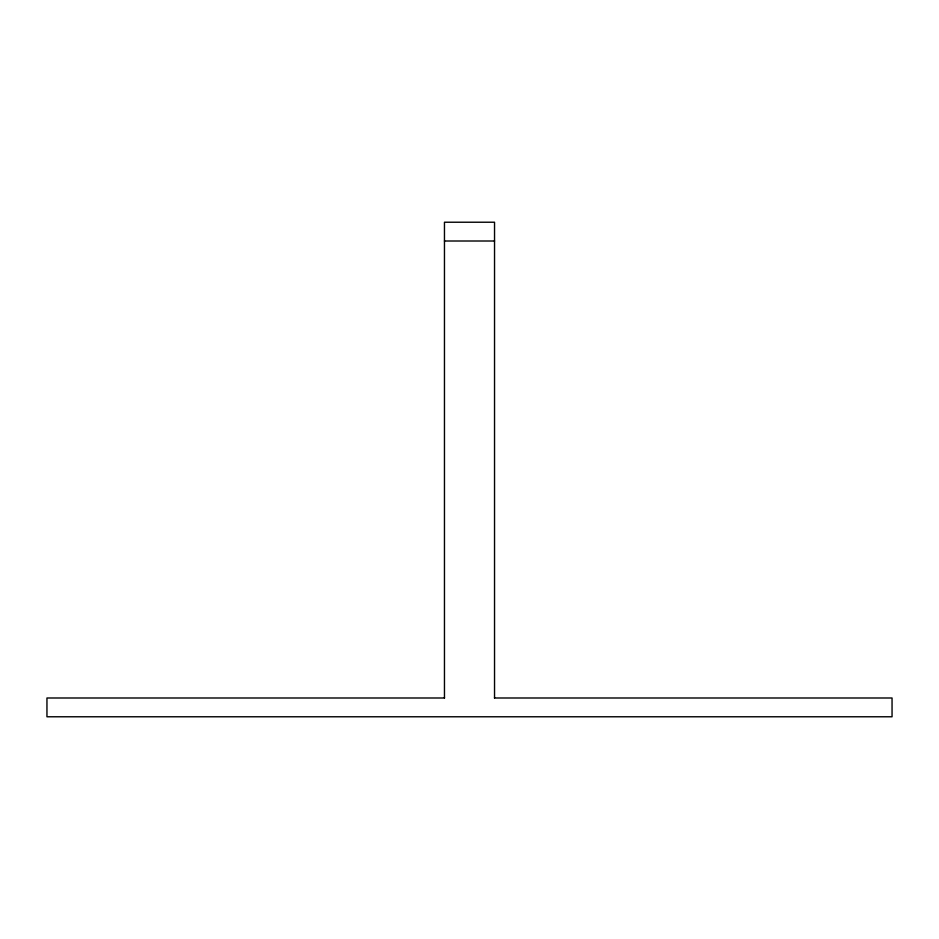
<?xml version="1.0" encoding="UTF-8"?>
<svg xmlns="http://www.w3.org/2000/svg" width="939" height="939" viewBox="0 0 939 939"><rect width="100%" height="100%" fill="white"/><g stroke="black" fill="none" stroke-linecap="round" stroke-linejoin="round"><path stroke-width="1.41" d="M444.464 241.006L494.536 241.006M444.558 697.994L46.95 697.994L46.95 716.774L892.05 716.774L892.05 697.994L494.442 697.994M494.536 697.994L494.536 222.226L444.464 222.226L444.464 697.994"/></g></svg>
